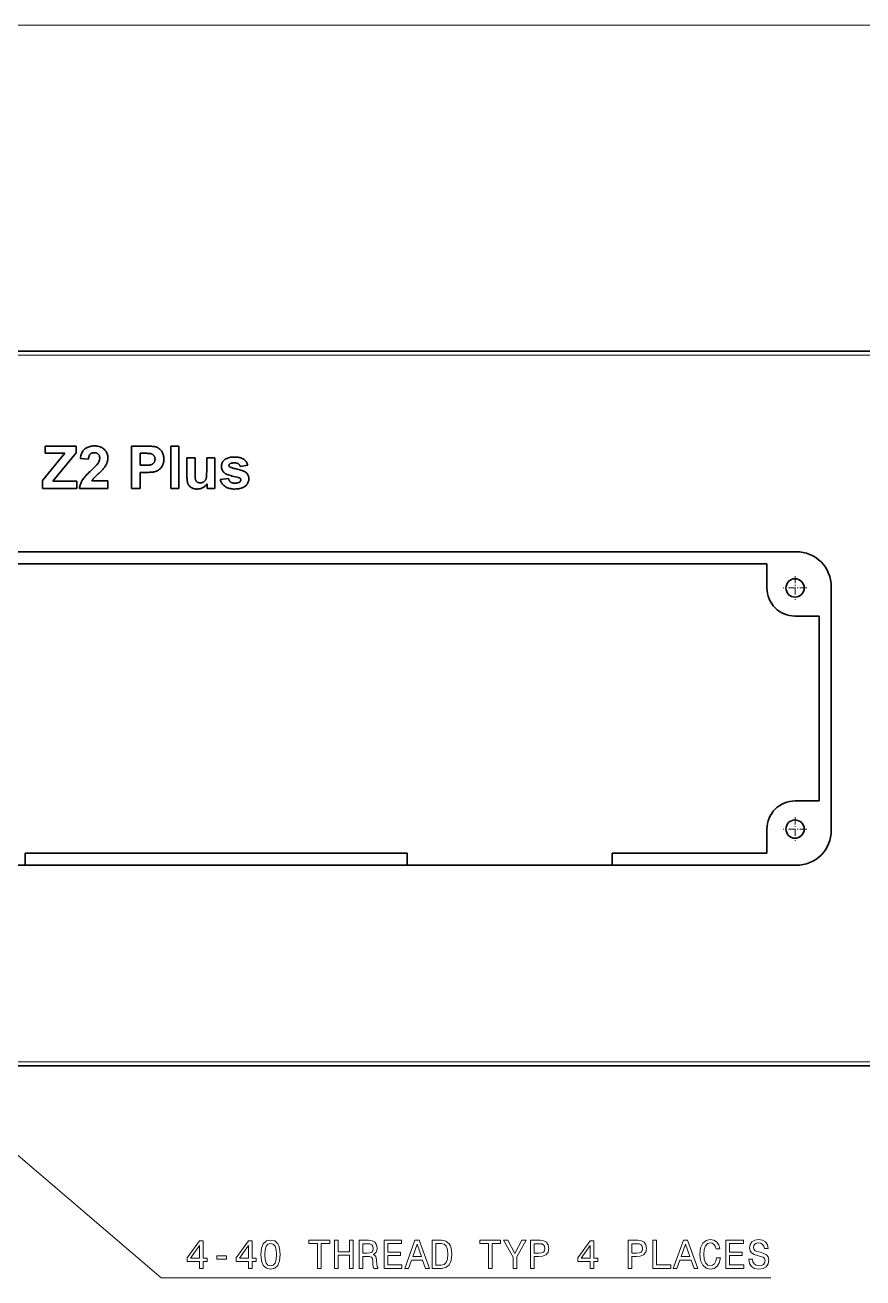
# Model space of a CAD drawing. Extents: x 0 to 1189, y 0 to 841.
# Drawn here: x 445.7 to 549.9, y 349.7 to 505.5 of the extents above; entities that cross this region are included whole.
import ezdxf

# ---------------------------------------------------------------- set-up
doc = ezdxf.new("R2010")
doc.units = 0
doc.linetypes.add('DASHDOT', pattern=[18.5, 12, -3, 0.5, -3])

msp = doc.modelspace()

# ---------------------------------------------------------------- linework, layer by layer
at = {"color": 7, "lineweight": 13}
for p, q in [((375, 505.521271), (814, 505.521271)), ((378, 464.450012), (811, 464.450012)), ((811, 376.549988), (378, 376.549988))]:
    msp.add_line(p, q, dxfattribs=at)
at = {"color": 7, "lineweight": 35}
for p, q in [((378, 464.950012), (811, 464.950012)), ((447.911804, 448.845184), (450.669312, 452.250885)), ((448.223389, 452.250885), (448.223389, 453.139038)), ((448.223389, 453.139038), (452.065979, 453.139038)), ((450.669312, 452.250885), (448.223389, 452.250885)), ((452.065979, 452.315369), (449.190308, 448.77356)), ((452.065979, 453.139038), (452.065979, 452.315369)), ((452.665039, 451.919861), (452.702087, 452.062561)), ((452.702087, 452.062561), (452.746826, 452.195892)), ((452.746826, 452.195892), (452.799225, 452.319824)), ((452.799225, 452.319824), (452.859283, 452.434387)), ((452.859283, 452.434387), (452.927002, 452.539581)), ((452.927002, 452.539581), (453.00238, 452.635376)), ((453.00238, 452.635376), (453.085449, 452.721771)), ((453.085449, 452.721771), (453.176147, 452.798828)), ((453.176147, 452.798828), (453.273041, 452.867523)), ((453.273041, 452.867523), (453.374695, 452.929016)), ((453.374695, 452.929016), (453.481049, 452.983276)), ((453.481049, 452.983276), (453.592133, 453.030304)), ((453.592133, 453.030304), (453.707947, 453.070099)), ((453.733948, 451.999847), (453.707733, 451.944336)), ((453.707947, 453.070099), (453.828491, 453.102631)), ((453.763306, 452.050354), (453.733948, 451.999847)), ((453.795837, 452.095825), (453.763306, 452.050354)), ((453.831482, 452.136292), (453.795837, 452.095825)), ((453.828491, 453.102631), (453.953735, 453.12796)), ((453.870026, 452.172363), (453.831482, 452.136292)), ((453.911133, 452.20462), (453.870026, 452.172363)), ((453.954834, 452.233093), (453.911133, 452.20462)), ((453.953735, 453.12796), (454.08374, 453.146057)), ((454.001099, 452.257751), (453.954834, 452.233093)), ((454.049927, 452.278656), (454.001099, 452.257751)), ((454.101379, 452.295715), (454.049927, 452.278656)), ((454.08374, 453.146057), (454.218475, 453.156891)), ((454.155396, 452.309021), (454.101379, 452.295715)), ((454.211975, 452.318512), (454.155396, 452.309021)), ((454.271118, 452.324188), (454.211975, 452.318512)), ((454.218475, 453.156891), (454.357941, 453.160522)), ((454.332855, 452.326111), (454.271118, 452.324188)), ((454.395233, 452.32428), (454.332855, 452.326111)), ((454.357941, 453.160522), (454.51001, 453.156311)), ((454.454834, 452.318848), (454.395233, 452.32428)), ((454.511688, 452.309814), (454.454834, 452.318848)), ((454.51001, 453.156311), (454.655457, 453.143738)), ((454.565796, 452.29715), (454.511688, 452.309814)), ((454.617126, 452.280884), (454.565796, 452.29715)), ((454.66571, 452.260986), (454.617126, 452.280884)), ((454.655457, 453.143738), (454.79425, 453.122803)), ((454.711517, 452.237488), (454.66571, 452.260986)), ((454.754578, 452.210358), (454.711517, 452.237488)), ((454.794891, 452.179596), (454.754578, 452.210358)), ((454.79425, 453.122803), (454.926331, 453.093475)), ((454.832458, 452.145233), (454.794891, 452.179596)), ((454.866791, 452.107513), (454.832458, 452.145233)), ((454.897522, 452.066681), (454.866791, 452.107513)), ((454.924683, 452.022705), (454.897522, 452.066681)), ((454.948181, 451.975647), (454.924683, 452.022705)), ((454.926331, 453.093475), (455.051788, 453.055756)), ((455.051788, 453.055756), (455.170563, 453.009674)), ((455.170563, 453.009674), (455.282715, 452.9552)), ((455.282715, 452.9552), (455.388184, 452.892365)), ((455.388184, 452.892365), (455.486938, 452.821106)), ((455.486938, 452.821106), (455.579102, 452.741516)), ((455.579102, 452.741516), (455.663483, 452.65567)), ((455.663483, 452.65567), (455.738953, 452.565735)), ((455.738953, 452.565735), (455.805603, 452.471741)), ((455.805603, 452.471741), (455.863312, 452.373657)), ((455.863312, 452.373657), (455.91217, 452.271484)), ((455.91217, 452.271484), (455.952148, 452.165222)), ((455.952148, 452.165222), (455.983215, 452.054901)), ((455.983215, 452.054901), (456.005432, 451.94046)), ((458.963318, 453.139038), (460.664368, 453.139038)), ((458.963318, 447.889008), (458.963318, 453.139038)), ((460.535461, 452.250885), (460.023346, 452.250885)), ((460.023346, 452.250885), (460.023346, 450.761108)), ((460.64624, 452.250549), (460.535461, 452.250885)), ((460.749329, 452.249451), (460.64624, 452.250549)), ((460.664368, 453.139038), (460.851013, 453.138245)), ((460.844757, 452.247681), (460.749329, 452.249451)), ((460.932556, 452.245148), (460.844757, 452.247681)), ((460.851013, 453.138245), (461.024231, 453.135864)), ((461.012634, 452.241943), (460.932556, 452.245148)), ((461.085083, 452.238007), (461.012634, 452.241943)), ((461.024231, 453.135864), (461.183929, 453.131927)), ((461.149872, 452.233337), (461.085083, 452.238007)), ((461.207001, 452.227966), (461.149872, 452.233337)), ((461.183929, 453.131927), (461.3302, 453.126404)), ((461.25647, 452.221893), (461.207001, 452.227966)), ((461.298248, 452.215088), (461.25647, 452.221893)), ((461.348938, 452.204376), (461.298248, 452.215088)), ((461.3302, 453.126404), (461.462982, 453.119324)), ((461.397797, 452.190857), (461.348938, 452.204376)), ((461.444885, 452.174591), (461.397797, 452.190857)), ((461.490173, 452.155487), (461.444885, 452.174591)), ((461.462982, 453.119324), (461.582306, 453.110657)), ((461.533691, 452.133606), (461.490173, 452.155487)), ((461.575439, 452.108948), (461.533691, 452.133606)), ((461.615356, 452.081451), (461.575439, 452.108948)), ((461.582306, 453.110657), (461.688171, 453.100403)), ((461.653503, 452.051208), (461.615356, 452.081451)), ((461.68985, 452.018158), (461.653503, 452.051208)), ((461.688171, 453.100403), (461.780548, 453.088593)), ((461.724426, 451.9823), (461.68985, 452.018158)), ((461.780548, 453.088593), (461.859497, 453.075195)), ((461.859497, 453.075195), (461.924927, 453.060242)), ((461.924927, 453.060242), (462.013733, 453.033813)), ((462.013733, 453.033813), (462.099548, 453.001862)), ((462.099548, 453.001862), (462.182465, 452.964355)), ((462.182465, 452.964355), (462.262451, 452.921295)), ((462.262451, 452.921295), (462.339478, 452.872681)), ((462.339478, 452.872681), (462.413574, 452.818512)), ((462.413574, 452.818512), (462.484741, 452.758789)), ((462.484741, 452.758789), (462.552948, 452.693512)), ((462.552948, 452.693512), (462.618225, 452.622711)), ((462.618225, 452.622711), (462.680573, 452.546326)), ((462.680573, 452.546326), (462.738403, 452.464874)), ((462.738403, 452.464874), (462.790161, 452.378815)), ((462.790161, 452.378815), (462.835815, 452.288116)), ((462.835815, 452.288116), (462.875397, 452.19281)), ((462.875397, 452.19281), (462.908875, 452.092865)), ((462.908875, 452.092865), (462.936279, 451.988312)), ((463.848022, 453.139038), (464.85437, 453.139038)), ((463.848022, 447.889008), (463.848022, 453.139038)), ((464.85437, 453.139038), (464.85437, 447.889008)), ((452.613892, 451.606293), (452.63562, 451.767761)), ((453.616638, 451.506012), (452.613892, 451.606293)), ((452.63562, 451.767761), (452.665039, 451.919861)), ((453.623932, 451.591614), (453.616638, 451.506012)), ((453.634399, 451.67218), (453.623932, 451.591614)), ((453.64801, 451.747742), (453.634399, 451.67218)), ((453.664764, 451.818298), (453.64801, 451.747742)), ((453.684662, 451.88382), (453.664764, 451.818298)), ((453.707733, 451.944336), (453.684662, 451.88382)), ((454.22229, 450.389557), (454.332031, 450.495911)), ((454.332031, 450.495911), (454.431274, 450.594086)), ((454.431274, 450.594086), (454.519989, 450.684143)), ((454.519989, 450.684143), (454.598145, 450.765991)), ((454.598145, 450.765991), (454.665802, 450.839691)), ((454.665802, 450.839691), (454.7229, 450.905243)), ((454.7229, 450.905243), (454.769531, 450.962585)), ((454.769531, 450.962585), (454.805603, 451.01181)), ((454.805603, 451.01181), (454.845032, 451.074036)), ((454.845032, 451.074036), (454.880371, 451.136139)), ((454.880371, 451.136139), (454.911499, 451.19809)), ((454.911499, 451.19809), (454.938538, 451.259918)), ((454.938538, 451.259918), (454.961365, 451.321594)), ((454.968079, 451.925446), (454.948181, 451.975647)), ((454.961365, 451.321594), (454.980042, 451.383087)), ((454.984344, 451.872131), (454.968079, 451.925446)), ((454.980042, 451.383087), (454.994568, 451.444489)), ((454.997009, 451.815735), (454.984344, 451.872131)), ((454.994568, 451.444489), (455.004974, 451.505737)), ((455.006042, 451.756195), (454.997009, 451.815735)), ((455.004974, 451.505737), (455.01123, 451.566803)), ((455.011475, 451.693542), (455.006042, 451.756195)), ((455.01123, 451.566803), (455.013306, 451.627777)), ((455.013306, 451.627777), (455.011475, 451.693542)), ((455.597534, 450.492035), (455.546814, 450.42276)), ((455.645233, 450.560699), (455.597534, 450.492035)), ((455.690002, 450.628754), (455.645233, 450.560699)), ((455.73175, 450.696228), (455.690002, 450.628754)), ((455.770569, 450.763062), (455.73175, 450.696228)), ((455.806396, 450.829285), (455.770569, 450.763062)), ((455.839233, 450.894928), (455.806396, 450.829285)), ((455.869141, 450.95993), (455.839233, 450.894928)), ((455.896057, 451.024353), (455.869141, 450.95993)), ((455.920197, 451.088776), (455.896057, 451.024353)), ((455.941833, 451.1539), (455.920197, 451.088776)), ((455.960876, 451.219696), (455.941833, 451.1539)), ((455.977417, 451.286194), (455.960876, 451.219696)), ((455.991394, 451.353363), (455.977417, 451.286194)), ((456.002838, 451.421204), (455.991394, 451.353363)), ((456.011719, 451.489746), (456.002838, 451.421204)), ((456.005432, 451.94046), (456.018738, 451.82196)), ((456.018097, 451.558929), (456.011719, 451.489746)), ((456.021912, 451.628815), (456.018097, 451.558929)), ((456.018738, 451.82196), (456.023193, 451.699402)), ((456.023193, 451.699402), (456.021912, 451.628815)), ((460.023346, 450.761108), (460.603516, 450.761108)), ((460.603516, 450.761108), (460.72467, 450.761963)), ((460.72467, 450.761963), (460.837555, 450.764404)), ((460.837555, 450.764404), (460.942139, 450.768524)), ((460.942139, 450.768524), (461.038391, 450.774292)), ((461.038391, 450.774292), (461.126343, 450.781708)), ((461.126343, 450.781708), (461.205994, 450.790771)), ((461.205994, 450.790771), (461.277344, 450.801483)), ((461.277344, 450.801483), (461.340363, 450.813843)), ((461.340363, 450.813843), (461.395081, 450.82785)), ((461.395081, 450.82785), (461.441498, 450.843475)), ((461.441498, 450.843475), (461.482849, 450.860901)), ((461.482849, 450.860901), (461.522339, 450.880157)), ((461.522339, 450.880157), (461.560059, 450.901306)), ((461.560059, 450.901306), (461.595917, 450.924286)), ((461.595917, 450.924286), (461.629944, 450.949127)), ((461.629944, 450.949127), (461.66217, 450.975861)), ((461.66217, 450.975861), (461.692566, 451.004425)), ((461.692566, 451.004425), (461.7211, 451.034882)), ((461.7211, 451.034882), (461.747864, 451.067169)), ((461.756378, 451.944061), (461.724426, 451.9823)), ((461.747864, 451.067169), (461.772766, 451.101349)), ((461.785004, 451.903809), (461.756378, 451.944061)), ((461.772766, 451.101349), (461.795532, 451.136993)), ((461.810242, 451.861542), (461.785004, 451.903809)), ((461.795532, 451.136993), (461.815918, 451.173828)), ((461.832123, 451.817291), (461.810242, 451.861542)), ((461.815918, 451.173828), (461.833923, 451.211792)), ((461.850647, 451.771027), (461.832123, 451.817291)), ((461.833923, 451.211792), (461.849548, 451.250885)), ((461.849548, 451.250885), (461.862732, 451.291138)), ((461.865784, 451.722748), (461.850647, 451.771027)), ((461.862732, 451.291138), (461.873535, 451.33255)), ((461.877563, 451.672455), (461.865784, 451.722748)), ((461.873535, 451.33255), (461.881927, 451.375092)), ((461.885986, 451.620178), (461.877563, 451.672455)), ((461.881927, 451.375092), (461.887939, 451.418762)), ((461.891052, 451.565887), (461.885986, 451.620178)), ((461.887939, 451.418762), (461.891541, 451.463623)), ((461.8927, 451.509583), (461.891052, 451.565887)), ((461.891541, 451.463623), (461.8927, 451.509583)), ((462.653931, 450.470032), (462.610291, 450.41687)), ((462.695679, 450.526031), (462.653931, 450.470032)), ((462.735504, 450.584869), (462.695679, 450.526031)), ((462.773438, 450.646515), (462.735504, 450.584869)), ((462.809509, 450.710999), (462.773438, 450.646515)), ((462.842834, 450.778412), (462.809509, 450.710999)), ((462.872681, 450.848938), (462.842834, 450.778412)), ((462.898987, 450.922516), (462.872681, 450.848938)), ((462.921814, 450.999207), (462.898987, 450.922516)), ((462.941101, 451.078949), (462.921814, 450.999207)), ((462.936279, 451.988312), (462.957581, 451.87915)), ((462.956909, 451.161774), (462.941101, 451.078949)), ((462.969177, 451.247711), (462.956909, 451.161774)), ((462.957581, 451.87915), (462.972778, 451.76535)), ((462.977966, 451.3367), (462.969177, 451.247711)), ((462.972778, 451.76535), (462.981934, 451.646942)), ((462.983215, 451.428772), (462.977966, 451.3367)), ((462.981934, 451.646942), (462.984985, 451.523926)), ((462.984985, 451.523926), (462.983215, 451.428772)), ((465.864258, 449.285675), (465.864258, 451.69223)), ((465.864258, 451.69223), (466.870544, 451.69223)), ((466.870544, 451.69223), (466.870544, 449.944611)), ((468.317352, 450.08786), (468.317352, 451.69223)), ((468.317352, 451.69223), (469.323669, 451.69223)), ((469.323669, 451.69223), (469.323669, 447.889008)), ((470.150909, 450.610718), (470.154816, 450.707977)), ((470.155426, 450.50354), (470.150909, 450.610718)), ((470.154816, 450.707977), (470.166504, 450.802094)), ((470.168945, 450.401154), (470.155426, 450.50354)), ((470.166504, 450.802094), (470.186035, 450.893066)), ((470.186035, 450.893066), (470.213348, 450.980865)), ((470.213348, 450.980865), (470.248474, 451.065521)), ((470.248474, 451.065521), (470.291443, 451.147034)), ((470.291443, 451.147034), (470.342163, 451.225403)), ((470.342163, 451.225403), (470.400726, 451.300598)), ((470.400726, 451.300598), (470.467102, 451.37265)), ((470.467102, 451.37265), (470.54126, 451.441559)), ((470.54126, 451.441559), (470.623627, 451.505493)), ((470.623627, 451.505493), (470.7146, 451.562744)), ((470.7146, 451.562744), (470.814148, 451.61322)), ((470.814148, 451.61322), (470.922302, 451.656982)), ((470.922302, 451.656982), (471.039032, 451.694031)), ((471.039032, 451.694031), (471.164368, 451.724304)), ((471.086731, 450.764252), (471.085571, 450.739624)), ((471.085571, 450.739624), (471.086609, 450.718475)), ((471.086609, 450.718475), (471.0896, 450.697937)), ((471.090179, 450.787903), (471.086731, 450.764252)), ((471.0896, 450.697937), (471.094604, 450.67807)), ((471.095917, 450.810638), (471.090179, 450.787903)), ((471.094604, 450.67807), (471.101624, 450.658844)), ((471.103912, 450.832458), (471.095917, 450.810638)), ((471.101624, 450.658844), (471.110657, 450.640259)), ((471.114258, 450.853333), (471.103912, 450.832458)), ((471.110657, 450.640259), (471.121704, 450.622314)), ((471.126831, 450.873291), (471.114258, 450.853333)), ((471.121704, 450.622314), (471.134735, 450.605011)), ((471.141724, 450.892303), (471.126831, 450.873291)), ((471.134735, 450.605011), (471.14978, 450.588379)), ((471.158936, 450.9104), (471.141724, 450.892303)), ((471.14978, 450.588379), (471.166809, 450.572357)), ((471.178406, 450.927551), (471.158936, 450.9104)), ((471.164368, 451.724304), (471.298309, 451.747864)), ((471.166809, 450.572357), (471.185852, 450.557007)), ((471.200195, 450.943756), (471.178406, 450.927551)), ((471.185852, 450.557007), (471.219757, 450.536133)), ((471.236816, 450.964844), (471.200195, 450.943756)), ((471.219757, 450.536133), (471.267029, 450.51358)), ((471.277985, 450.983734), (471.236816, 450.964844)), ((471.267029, 450.51358), (471.327637, 450.48941)), ((471.323639, 451.000366), (471.277985, 450.983734)), ((471.298309, 451.747864), (471.440857, 451.764709)), ((471.37381, 451.014801), (471.323639, 451.000366)), ((471.327637, 450.48941), (471.401611, 450.463593)), ((471.428497, 451.027039), (471.37381, 451.014801)), ((471.401611, 450.463593), (471.488922, 450.436127)), ((471.487671, 451.037018), (471.428497, 451.027039)), ((471.440857, 451.764709), (471.59198, 451.774811)), ((471.551392, 451.0448), (471.487671, 451.037018)), ((471.488922, 450.436127), (471.5896, 450.407013)), ((471.619629, 451.050354), (471.551392, 451.0448)), ((471.59198, 451.774811), (471.751678, 451.778168)), ((471.692352, 451.05368), (471.619629, 451.050354)), ((471.769592, 451.054779), (471.692352, 451.05368)), ((471.751678, 451.778168), (471.903809, 451.775635)), ((471.831177, 451.053589), (471.769592, 451.054779)), ((471.889862, 451.050049), (471.831177, 451.053589)), ((471.945618, 451.044128), (471.889862, 451.050049)), ((471.903809, 451.775635), (472.047913, 451.768005)), ((471.998505, 451.035858), (471.945618, 451.044128)), ((472.048462, 451.025238), (471.998505, 451.035858)), ((472.047913, 451.768005), (472.184021, 451.75531)), ((472.095551, 451.012238), (472.048462, 451.025238)), ((472.13974, 450.996887), (472.095551, 451.012238)), ((472.181, 450.979156), (472.13974, 450.996887)), ((472.21936, 450.959045), (472.181, 450.979156)), ((472.184021, 451.75531), (472.312073, 451.737488)), ((472.254852, 450.936615), (472.21936, 450.959045)), ((472.287781, 450.911926), (472.254852, 450.936615)), ((472.318512, 450.885162), (472.287781, 450.911926)), ((472.312073, 451.737488), (472.432129, 451.7146)), ((472.347076, 450.856354), (472.318512, 450.885162)), ((472.373444, 450.825439), (472.347076, 450.856354)), ((472.397644, 450.79245), (472.373444, 450.825439)), ((472.419647, 450.757385), (472.397644, 450.79245)), ((472.439484, 450.720276), (472.419647, 450.757385)), ((472.432129, 451.7146), (472.544128, 451.686646)), ((472.457123, 450.681061), (472.439484, 450.720276)), ((472.472565, 450.639771), (472.457123, 450.681061)), ((472.48584, 450.596375), (472.472565, 450.639771)), ((473.434845, 450.771851), (472.48584, 450.596375)), ((472.544128, 451.686646), (472.648132, 451.653595)), ((472.648132, 451.653595), (472.74411, 451.615448)), ((472.74411, 451.615448), (472.832062, 451.572235)), ((472.832062, 451.572235), (472.911987, 451.523926)), ((472.911987, 451.523926), (472.985535, 451.470612)), ((472.985535, 451.470612), (473.054382, 451.412476)), ((473.054382, 451.412476), (473.118469, 451.349426)), ((473.118469, 451.349426), (473.177856, 451.281555)), ((473.177856, 451.281555), (473.232483, 451.208771)), ((473.232483, 451.208771), (473.28241, 451.131134)), ((473.28241, 451.131134), (473.327637, 451.048615)), ((473.327637, 451.048615), (473.368103, 450.961243)), ((473.368103, 450.961243), (473.403809, 450.868988)), ((473.403809, 450.868988), (473.434845, 450.771851)), ((452.784485, 448.798096), (452.839508, 448.893555)), ((452.839508, 448.893555), (452.902405, 448.991547)), ((452.902405, 448.991547), (452.97644, 449.095734)), ((452.97644, 449.095734), (453.061707, 449.206116)), ((453.061707, 449.206116), (453.158081, 449.322723)), ((453.158081, 449.322723), (453.265686, 449.445496)), ((453.265686, 449.445496), (453.38443, 449.574463)), ((453.38443, 449.574463), (453.514343, 449.709625)), ((453.514343, 449.709625), (453.655457, 449.851013)), ((453.655457, 449.851013), (453.807739, 449.998566)), ((453.807739, 449.998566), (453.971161, 450.152313)), ((453.971161, 450.152313), (454.10199, 450.275024)), ((454.05835, 448.878418), (454.041138, 448.851013)), ((454.076477, 448.906006), (454.05835, 448.878418)), ((454.095642, 448.933716), (454.076477, 448.906006)), ((454.115753, 448.961578), (454.095642, 448.933716)), ((454.10199, 450.275024), (454.22229, 450.389557)), ((454.136841, 448.989594), (454.115753, 448.961578)), ((454.158875, 449.017731), (454.136841, 448.989594)), ((454.181885, 449.046021), (454.158875, 449.017731)), ((454.205872, 449.074463), (454.181885, 449.046021)), ((454.230804, 449.103027), (454.205872, 449.074463)), ((454.259705, 449.134613), (454.230804, 449.103027)), ((454.295624, 449.172089), (454.259705, 449.134613)), ((454.338501, 449.215424), (454.295624, 449.172089)), ((454.388367, 449.264618), (454.338501, 449.215424)), ((454.445221, 449.319702), (454.388367, 449.264618)), ((454.509033, 449.380646), (454.445221, 449.319702)), ((454.579865, 449.447479), (454.509033, 449.380646)), ((454.657684, 449.520172), (454.579865, 449.447479)), ((454.742432, 449.598755), (454.657684, 449.520172)), ((454.834229, 449.683197), (454.742432, 449.598755)), ((454.926544, 449.768524), (454.834229, 449.683197)), ((455.013, 449.849792), (454.926544, 449.768524)), ((455.093567, 449.926971), (455.013, 449.849792)), ((455.168274, 450.000061), (455.093567, 449.926971)), ((455.237122, 450.069061), (455.168274, 450.000061)), ((455.300049, 450.134003), (455.237122, 450.069061)), ((455.357147, 450.194824), (455.300049, 450.134003)), ((455.408356, 450.251587), (455.357147, 450.194824)), ((455.453705, 450.30426), (455.408356, 450.251587)), ((455.493164, 450.352875), (455.453705, 450.30426)), ((455.546814, 450.42276), (455.493164, 450.352875)), ((460.714508, 449.869415), (460.023346, 449.869415)), ((460.023346, 449.869415), (460.023346, 447.889008)), ((460.855072, 449.870178), (460.714508, 449.869415)), ((460.988831, 449.872437), (460.855072, 449.870178)), ((461.115784, 449.87619), (460.988831, 449.872437)), ((461.235931, 449.881439), (461.115784, 449.87619)), ((461.349274, 449.888214), (461.235931, 449.881439)), ((461.455811, 449.896484), (461.349274, 449.888214)), ((461.555542, 449.90625), (461.455811, 449.896484)), ((461.648499, 449.917542), (461.555542, 449.90625)), ((461.734619, 449.930328), (461.648499, 449.917542)), ((461.813934, 449.944611), (461.734619, 449.930328)), ((461.86969, 449.958069), (461.813934, 449.944611)), ((461.925293, 449.97406), (461.86969, 449.958069)), ((461.980713, 449.992584), (461.925293, 449.97406)), ((462.03595, 450.013672), (461.980713, 449.992584)), ((462.091003, 450.037292), (462.03595, 450.013672)), ((462.145905, 450.063446), (462.091003, 450.037292)), ((462.200623, 450.092133), (462.145905, 450.063446)), ((462.255127, 450.123383), (462.200623, 450.092133)), ((462.309479, 450.157166), (462.255127, 450.123383)), ((462.363647, 450.193512), (462.309479, 450.157166)), ((462.416748, 450.232513), (462.363647, 450.193512)), ((462.467987, 450.274384), (462.416748, 450.232513)), ((462.517334, 450.319061), (462.467987, 450.274384)), ((462.564758, 450.366547), (462.517334, 450.319061)), ((462.610291, 450.41687), (462.564758, 450.366547)), ((465.865601, 449.180573), (465.864258, 449.285675)), ((465.86969, 449.080109), (465.865601, 449.180573)), ((465.876465, 448.984314), (465.86969, 449.080109)), ((465.886017, 448.893188), (465.876465, 448.984314)), ((465.898254, 448.806702), (465.886017, 448.893188)), ((466.870544, 449.944611), (466.871094, 449.790405)), ((466.871094, 449.790405), (466.872772, 449.64859)), ((466.872772, 449.64859), (466.875549, 449.519226)), ((466.875549, 449.519226), (466.879425, 449.402283)), ((466.879425, 449.402283), (466.88443, 449.29776)), ((466.88443, 449.29776), (466.890533, 449.205688)), ((466.890533, 449.205688), (466.897766, 449.126007)), ((466.897766, 449.126007), (466.906067, 449.058777)), ((466.906067, 449.058777), (466.915527, 449.003967)), ((466.915527, 449.003967), (466.926056, 448.961578)), ((466.926056, 448.961578), (466.93808, 448.926178)), ((466.93808, 448.926178), (466.951904, 448.892242)), ((466.951904, 448.892242), (466.96759, 448.859833)), ((468.134705, 448.869385), (468.161346, 448.905151)), ((468.161346, 448.905151), (468.185425, 448.942291)), ((468.185425, 448.942291), (468.206909, 448.980774)), ((468.206909, 448.980774), (468.2258, 449.02063)), ((468.2258, 449.02063), (468.242126, 449.061859)), ((468.242126, 449.061859), (468.256439, 449.109833)), ((468.256439, 449.109833), (468.269226, 449.169922)), ((468.269226, 449.169922), (468.280487, 449.242188)), ((468.280487, 449.242188), (468.290283, 449.326569)), ((468.290283, 449.326569), (468.298553, 449.423096)), ((468.298553, 449.423096), (468.305298, 449.531769)), ((468.305298, 449.531769), (468.310577, 449.652588)), ((468.310577, 449.652588), (468.314331, 449.785553)), ((468.314331, 449.785553), (468.316589, 449.930634)), ((468.316589, 449.930634), (468.317352, 450.08786)), ((470.01123, 448.974121), (471.021118, 449.128113)), ((470.042297, 448.868225), (470.01123, 448.974121)), ((470.191528, 450.303558), (470.168945, 450.401154)), ((470.223083, 450.210754), (470.191528, 450.303558)), ((470.263702, 450.122772), (470.223083, 450.210754)), ((470.313354, 450.039581), (470.263702, 450.122772)), ((470.372009, 449.961182), (470.313354, 450.039581)), ((470.439697, 449.887604), (470.372009, 449.961182)), ((470.516418, 449.818817), (470.439697, 449.887604)), ((470.602142, 449.754822), (470.516418, 449.818817)), ((470.676208, 449.70993), (470.602142, 449.754822)), ((470.768158, 449.664124), (470.676208, 449.70993)), ((470.87793, 449.617401), (470.768158, 449.664124)), ((471.005524, 449.569733), (470.87793, 449.617401)), ((471.15094, 449.521149), (471.005524, 449.569733)), ((471.021118, 449.128113), (471.035339, 449.070801)), ((471.035339, 449.070801), (471.052216, 449.016296)), ((471.052216, 449.016296), (471.071747, 448.964661)), ((471.071747, 448.964661), (471.093903, 448.915833)), ((471.093903, 448.915833), (471.118713, 448.869812)), ((471.314209, 449.471619), (471.15094, 449.521149)), ((471.4953, 449.421143), (471.314209, 449.471619)), ((471.694244, 449.369751), (471.4953, 449.421143)), ((471.5896, 450.407013), (471.703644, 450.376251)), ((471.911011, 449.317444), (471.694244, 449.369751)), ((471.703644, 450.376251), (471.831055, 450.343842)), ((471.831055, 450.343842), (471.971802, 450.309784)), ((472.14563, 449.264191), (471.911011, 449.317444)), ((471.971802, 450.309784), (472.125916, 450.274078)), ((472.125916, 450.274078), (472.28186, 450.236725)), ((472.196045, 449.251923), (472.14563, 449.264191)), ((472.242737, 449.23941), (472.196045, 449.251923)), ((472.285706, 449.226685), (472.242737, 449.23941)), ((472.28186, 450.236725), (472.428101, 450.197723)), ((472.324951, 449.213776), (472.285706, 449.226685)), ((472.360474, 449.200623), (472.324951, 449.213776)), ((472.392303, 449.187256), (472.360474, 449.200623)), ((472.420349, 449.173706), (472.392303, 449.187256)), ((472.444702, 449.159912), (472.420349, 449.173706)), ((472.428101, 450.197723), (472.564636, 450.157074)), ((472.465332, 449.145905), (472.444702, 449.159912)), ((472.482239, 449.131683), (472.465332, 449.145905)), ((472.49585, 449.116272), (472.482239, 449.131683)), ((472.508026, 449.100037), (472.49585, 449.116272)), ((472.518768, 449.083008), (472.508026, 449.100037)), ((472.528076, 449.065216), (472.518768, 449.083008)), ((472.53595, 449.046631), (472.528076, 449.065216)), ((472.542419, 449.027252), (472.53595, 449.046631)), ((472.541931, 448.847015), (472.548584, 448.877289)), ((472.547424, 449.007111), (472.542419, 449.027252)), ((472.550995, 448.986145), (472.547424, 449.007111)), ((472.548584, 448.877289), (472.552551, 448.908905)), ((472.553162, 448.964417), (472.550995, 448.986145)), ((472.552551, 448.908905), (472.553864, 448.941895)), ((472.553864, 448.941895), (472.553162, 448.964417)), ((472.564636, 450.157074), (472.691467, 450.114807)), ((472.691467, 450.114807), (472.808594, 450.070862)), ((472.808594, 450.070862), (472.916016, 450.025269)), ((472.916016, 450.025269), (473.013702, 449.978027)), ((473.013702, 449.978027), (473.101715, 449.929138)), ((473.101715, 449.929138), (473.180023, 449.878601)), ((473.180023, 449.878601), (473.248627, 449.826447)), ((473.248627, 449.826447), (473.308502, 449.770599)), ((473.308502, 449.770599), (473.362061, 449.710541)), ((473.362061, 449.710541), (473.409363, 449.646271)), ((473.409363, 449.646271), (473.450317, 449.577759)), ((473.450317, 449.577759), (473.484985, 449.505035)), ((473.484985, 449.505035), (473.513336, 449.42807)), ((473.513336, 449.42807), (473.5354, 449.346893)), ((473.5354, 449.346893), (473.551147, 449.261475)), ((473.559387, 448.974854), (473.546295, 448.874695)), ((473.551147, 449.261475), (473.560608, 449.171844)), ((473.563782, 449.077972), (473.559387, 448.974854)), ((473.560608, 449.171844), (473.563782, 449.077972)), ((447.911804, 447.889008), (447.911804, 448.845184)), ((452.177002, 447.889008), (447.911804, 447.889008)), ((449.190308, 448.77356), (452.177002, 448.77356)), ((452.177002, 448.77356), (452.177002, 447.889008)), ((452.495728, 447.889008), (452.50946, 447.994476)), ((456.023193, 447.889008), (452.495728, 447.889008)), ((452.50946, 447.994476), (452.527802, 448.098816)), ((452.527802, 448.098816), (452.55072, 448.202026)), ((452.55072, 448.202026), (452.578247, 448.304138)), ((452.578247, 448.304138), (452.610321, 448.405151)), ((452.610321, 448.405151), (452.646973, 448.505066)), ((452.646973, 448.505066), (452.688232, 448.603851)), ((452.688232, 448.603851), (452.73407, 448.701508)), ((452.73407, 448.701508), (452.784485, 448.798096)), ((454.041138, 448.851013), (454.024902, 448.8237)), ((454.024902, 448.8237), (456.023193, 448.8237)), ((456.023193, 448.8237), (456.023193, 447.889008)), ((460.023346, 447.889008), (458.963318, 447.889008)), ((464.85437, 447.889008), (463.848022, 447.889008)), ((465.913208, 448.724854), (465.898254, 448.806702)), ((465.930908, 448.647705), (465.913208, 448.724854)), ((465.951355, 448.575165), (465.930908, 448.647705)), ((465.974487, 448.507324), (465.951355, 448.575165)), ((466.000305, 448.444092), (465.974487, 448.507324)), ((466.029236, 448.384583), (466.000305, 448.444092)), ((466.061493, 448.327789), (466.029236, 448.384583)), ((466.097107, 448.273712), (466.061493, 448.327789)), ((466.136108, 448.222351), (466.097107, 448.273712)), ((466.178497, 448.173737), (466.136108, 448.222351)), ((466.224243, 448.127808), (466.178497, 448.173737)), ((466.273315, 448.084625), (466.224243, 448.127808)), ((466.325775, 448.044159), (466.273315, 448.084625)), ((466.381592, 448.006409), (466.325775, 448.044159)), ((466.440796, 447.971375), (466.381592, 448.006409)), ((466.502472, 447.939423), (466.440796, 447.971375)), ((466.565735, 447.910797), (466.502472, 447.939423)), ((466.630554, 447.885559), (466.565735, 447.910797)), ((466.69693, 447.863678), (466.630554, 447.885559)), ((466.764893, 447.845154), (466.69693, 447.863678)), ((466.834473, 447.830017), (466.764893, 447.845154)), ((466.905579, 447.818237), (466.834473, 447.830017)), ((466.978271, 447.809814), (466.905579, 447.818237)), ((466.96759, 448.859833), (466.985077, 448.828949)), ((467.052551, 447.804749), (466.978271, 447.809814)), ((466.985077, 448.828949), (467.004395, 448.79953)), ((467.004395, 448.79953), (467.025543, 448.771637)), ((467.025543, 448.771637), (467.048523, 448.745239)), ((467.048523, 448.745239), (467.073303, 448.720367)), ((467.128387, 447.80307), (467.052551, 447.804749)), ((467.073303, 448.720367), (467.099945, 448.69696)), ((467.099945, 448.69696), (467.128387, 448.675079)), ((467.128387, 448.675079), (467.158539, 448.655029)), ((467.203217, 447.80484), (467.128387, 447.80307)), ((467.158539, 448.655029), (467.190277, 448.637054)), ((467.190277, 448.637054), (467.223572, 448.621216)), ((467.277283, 447.810089), (467.203217, 447.80484)), ((467.223572, 448.621216), (467.258453, 448.607483)), ((467.258453, 448.607483), (467.294922, 448.595856)), ((467.350616, 447.818878), (467.277283, 447.810089)), ((467.294922, 448.595856), (467.332947, 448.586334)), ((467.332947, 448.586334), (467.372559, 448.578949)), ((467.423218, 447.831146), (467.350616, 447.818878)), ((467.372559, 448.578949), (467.413757, 448.573669)), ((467.413757, 448.573669), (467.456512, 448.570496)), ((467.495026, 447.846954), (467.423218, 447.831146)), ((467.456512, 448.570496), (467.500854, 448.569458)), ((467.566101, 447.866241), (467.495026, 447.846954)), ((467.500854, 448.569458), (467.55188, 448.570862)), ((467.55188, 448.570862), (467.601807, 448.575104)), ((467.636414, 447.889069), (467.566101, 447.866241)), ((467.601807, 448.575104), (467.650696, 448.582184)), ((467.705963, 447.915375), (467.636414, 447.889069)), ((467.650696, 448.582184), (467.698517, 448.592072)), ((467.698517, 448.592072), (467.745239, 448.604797)), ((467.77478, 447.945221), (467.705963, 447.915375)), ((467.745239, 448.604797), (467.790894, 448.620361)), ((467.842834, 447.978546), (467.77478, 447.945221)), ((467.790894, 448.620361), (467.83551, 448.638763)), ((467.83551, 448.638763), (467.878998, 448.659973)), ((467.90921, 448.014923), (467.842834, 447.978546)), ((467.878998, 448.659973), (467.921448, 448.684021)), ((467.972992, 448.053894), (467.90921, 448.014923)), ((467.921448, 448.684021), (467.962799, 448.710907)), ((467.962799, 448.710907), (468.00235, 448.739868)), ((468.034119, 448.095428), (467.972992, 448.053894)), ((468.00235, 448.739868), (468.039307, 448.770203)), ((468.092651, 448.139557), (468.034119, 448.095428)), ((468.039307, 448.770203), (468.073669, 448.80191)), ((468.073669, 448.80191), (468.105469, 448.834961)), ((468.14856, 448.186249), (468.092651, 448.139557)), ((468.105469, 448.834961), (468.134705, 448.869385)), ((468.201904, 448.235535), (468.14856, 448.186249)), ((468.252563, 448.287384), (468.201904, 448.235535)), ((468.300659, 448.341827), (468.252563, 448.287384)), ((468.34613, 448.398834), (468.300659, 448.341827)), ((468.388977, 448.458435), (468.34613, 448.398834)), ((468.388977, 447.889008), (468.388977, 448.458435)), ((469.323669, 447.889008), (468.388977, 447.889008)), ((470.079651, 448.766846), (470.042297, 448.868225)), ((470.12323, 448.669983), (470.079651, 448.766846)), ((470.173096, 448.577606), (470.12323, 448.669983)), ((470.229248, 448.489777), (470.173096, 448.577606)), ((470.291626, 448.406433), (470.229248, 448.489777)), ((470.360321, 448.327606), (470.291626, 448.406433)), ((470.435242, 448.253296), (470.360321, 448.327606)), ((470.516449, 448.183502), (470.435242, 448.253296)), ((470.603943, 448.118225), (470.516449, 448.183502)), ((470.697754, 448.05835), (470.603943, 448.118225)), ((470.798096, 448.004761), (470.697754, 448.05835)), ((470.904907, 447.957489), (470.798096, 448.004761)), ((471.018188, 447.916534), (470.904907, 447.957489)), ((471.13797, 447.881866), (471.018188, 447.916534)), ((471.118713, 448.869812), (471.146179, 448.82666)), ((471.264221, 447.853485), (471.13797, 447.881866)), ((471.146179, 448.82666), (471.1763, 448.786316)), ((471.1763, 448.786316), (471.209076, 448.748779)), ((471.209076, 448.748779), (471.244476, 448.714111)), ((471.244476, 448.714111), (471.282562, 448.682251)), ((471.396973, 447.831421), (471.264221, 447.853485)), ((471.282562, 448.682251), (471.323517, 448.65332)), ((471.323517, 448.65332), (471.367645, 448.627472)), ((471.367645, 448.627472), (471.414917, 448.604614)), ((471.536163, 447.815674), (471.396973, 447.831421)), ((471.414917, 448.604614), (471.465332, 448.584839)), ((471.465332, 448.584839), (471.518921, 448.568115)), ((471.518921, 448.568115), (471.575623, 448.554413)), ((471.681885, 447.806213), (471.536163, 447.815674)), ((471.575623, 448.554413), (471.635529, 448.543762)), ((471.635529, 448.543762), (471.698547, 448.536133)), ((471.834045, 447.80307), (471.681885, 447.806213)), ((471.698547, 448.536133), (471.76474, 448.531586)), ((471.76474, 448.531586), (471.834045, 448.53006)), ((471.834045, 448.53006), (471.910187, 448.531494)), ((472.001038, 447.806824), (471.834045, 447.80307)), ((471.910187, 448.531494), (471.982452, 448.535797)), ((471.982452, 448.535797), (472.050842, 448.542938)), ((472.159668, 447.818115), (472.001038, 447.806824)), ((472.050842, 448.542938), (472.115387, 448.552979)), ((472.115387, 448.552979), (472.176056, 448.565857)), ((472.309875, 447.836914), (472.159668, 447.818115)), ((472.176056, 448.565857), (472.232849, 448.581635)), ((472.232849, 448.581635), (472.285797, 448.60025)), ((472.285797, 448.60025), (472.334839, 448.621735)), ((472.451752, 447.863251), (472.309875, 447.836914)), ((472.334839, 448.621735), (472.380035, 448.646088)), ((472.380035, 448.646088), (472.421356, 448.673309)), ((472.421356, 448.673309), (472.446533, 448.694031)), ((472.446533, 448.694031), (472.469055, 448.716125)), ((472.585205, 447.897095), (472.451752, 447.863251)), ((472.469055, 448.716125), (472.488953, 448.739594)), ((472.488953, 448.739594), (472.506165, 448.764404)), ((472.506165, 448.764404), (472.520752, 448.790588)), ((472.520752, 448.790588), (472.532684, 448.818115)), ((472.532684, 448.818115), (472.541931, 448.847015)), ((472.710297, 447.938446), (472.585205, 447.897095)), ((472.827026, 447.987335), (472.710297, 447.938446)), ((472.935333, 448.043732), (472.827026, 447.987335)), ((473.035278, 448.107666), (472.935333, 448.043732)), ((473.126862, 448.179108), (473.035278, 448.107666)), ((473.209869, 448.255768), (473.126862, 448.179108)), ((473.284149, 448.335388), (473.209869, 448.255768)), ((473.34967, 448.417938), (473.284149, 448.335388)), ((473.406494, 448.503418), (473.34967, 448.417938)), ((473.454529, 448.591827), (473.406494, 448.503418)), ((473.493866, 448.683167), (473.454529, 448.591827)), ((473.524445, 448.777466), (473.493866, 448.683167)), ((473.546295, 448.874695), (473.524445, 448.777466)), ((397.350006, 440), (541.650024, 440)), ((401, 438.5), (538, 438.5)), ((538, 438.5), (538, 435.5)), ((546, 435.649994), (546, 405.350006)), ((544.5, 432), (541.5, 432)), ((544.5, 432), (544.5, 409)), ((541.5, 409), (544.5, 409)), ((538, 405.5), (538, 402.5)), ((493.25, 402.5), (445.75, 402.5)), ((445.75, 401), (445.75, 402.5)), ((493.25, 401), (493.25, 402.5)), ((518.75, 401), (518.75, 402.5)), ((538, 402.5), (518.75, 402.5)), ((541.650024, 401), (397.350006, 401)), ((811, 376.049988), (378, 376.049988))]:
    msp.add_line(p, q, dxfattribs=at)
at = {"color": 7, "linetype": 'DASHDOT', "lineweight": 13, "ltscale": 0.073775}
for p, q in [((541.5, 436.975494), (541.5, 434.024506)), ((541.5, 406.975494), (541.5, 404.024506))]:
    msp.add_line(p, q, dxfattribs=at)
at = {"color": 7, "linetype": 'DASHDOT', "lineweight": 13, "ltscale": 0.073776}
for p, q in [((542.975525, 435.5), (540.024475, 435.5)), ((542.975525, 405.5), (540.024475, 405.5))]:
    msp.add_line(p, q, dxfattribs=at)
at = {"color": 7, "lineweight": 13}
msp.add_lwpolyline([(398.313568, 404.708588), (462.635223, 349.661591), (538.499756, 349.661591)], dxfattribs=at)
for points in [[(467.430603, 350.851807), (467.884491, 350.851807), (467.884491, 351.719238), (468.383789, 351.719238), (468.383789, 352.122711), (467.884491, 352.122711), (467.884491, 354.276154), (467.425568, 354.276154), (465.892426, 352.163055), (465.892426, 351.719238), (467.430603, 351.719238)], [(473.502655, 350.851807), (473.956543, 350.851807), (473.956543, 351.719238), (474.455841, 351.719238), (474.455841, 352.122711), (473.956543, 352.122711), (473.956543, 354.276154), (473.49762, 354.276154), (471.964478, 352.163055), (471.964478, 351.719238), (473.502655, 351.719238)], [(475.045898, 352.561462), (475.121521, 351.769684), (475.358582, 351.204834), (475.736816, 350.861908), (476.261292, 350.750946), (476.780762, 350.861908), (477.158997, 351.204834), (477.390991, 351.769684), (477.47168, 352.561462), (477.390991, 353.348206), (477.295166, 353.660889), (477.158997, 353.918091), (476.780762, 354.261017), (476.261292, 354.377014), (475.736816, 354.261017), (475.358582, 353.913055), (475.121521, 353.348206)], [(475.530029, 352.561462), (475.570374, 353.171692), (475.696472, 353.610443), (475.923401, 353.867645), (476.261292, 353.958435), (476.594147, 353.867645), (476.821106, 353.610443), (476.947174, 353.171692), (476.987518, 352.561462), (476.947174, 351.946198), (476.821106, 351.507416), (476.594147, 351.250214), (476.261292, 351.16449), (475.923401, 351.250214), (475.696472, 351.507416), (475.570374, 351.946198)], [(482.101349, 350.851807), (482.565338, 350.851807), (482.565338, 353.928162), (483.62442, 353.928162), (483.62442, 354.351807), (481.037231, 354.351807), (481.037231, 353.928162), (482.101349, 353.928162)], [(484.199341, 350.851807), (484.668365, 350.851807), (484.668365, 352.495911), (486.070374, 352.495911), (486.070374, 350.851807), (486.534363, 350.851807), (486.534363, 354.351807), (486.070374, 354.351807), (486.070374, 352.924561), (484.668365, 352.924561), (484.668365, 354.351807), (484.199341, 354.351807)], [(487.280762, 350.851807), (487.749786, 350.851807), (487.749786, 352.329468), (488.228882, 352.329468), (488.581909, 352.314331), (488.803802, 352.243744), (488.924866, 352.077301), (488.975281, 351.779755), (489.000488, 351.325867), (489.030762, 351.02832), (489.091278, 350.851807), (489.620819, 350.851807), (489.620819, 350.947632), (489.504822, 351.088837), (489.464478, 351.351074), (489.429169, 351.915924), (489.343445, 352.334503), (489.227448, 352.465637), (489.045898, 352.561462), (489.24762, 352.687531), (489.388824, 352.864044), (489.479614, 353.085968), (489.509857, 353.353241), (489.43927, 353.776886), (489.237518, 354.094604), (488.904663, 354.286255), (488.450775, 354.351807), (487.280762, 354.351807)], [(488.319672, 353.923126), (488.627289, 353.892883), (488.844147, 353.797058), (488.980316, 353.620544), (489.025726, 353.34317), (488.975281, 353.050659), (488.839111, 352.874146), (488.607117, 352.783356), (488.289398, 352.758148), (487.749786, 352.758148), (487.749786, 353.923126)], [(490.382355, 350.851807), (492.601349, 350.851807), (492.601349, 351.275452), (490.846313, 351.275452), (490.846313, 352.460602), (492.409729, 352.460602), (492.409729, 352.879181), (490.846313, 352.879181), (490.846313, 353.928162), (492.561005, 353.928162), (492.561005, 354.351807), (490.382355, 354.351807)], [(492.944305, 350.851807), (493.408264, 350.851807), (493.776428, 351.880615), (495.173401, 351.880615), (495.541565, 350.851807), (496.015625, 350.851807), (494.73465, 354.356842), (494.220245, 354.356842)], [(493.937805, 352.309296), (494.477448, 353.852539), (495.017059, 352.309296)], [(497.508423, 354.351807), (496.343445, 354.351807), (496.343445, 350.851807), (497.508423, 350.851807), (498.058136, 350.962769), (498.466644, 351.300659), (498.718811, 351.850372), (498.80957, 352.601807), (498.728882, 353.368378), (498.628021, 353.670959), (498.486816, 353.913055), (498.078308, 354.240845), (497.811005, 354.321533)], [(497.473114, 353.933228), (497.856415, 353.857574), (498.118652, 353.62558), (498.274994, 353.212036), (498.325439, 352.601807), (498.269958, 352.011749), (498.113617, 351.598206), (497.846313, 351.351074), (497.473114, 351.270386), (496.812469, 351.270386), (496.812469, 353.933228)], [(503.353516, 350.851807), (503.817505, 350.851807), (503.817505, 353.928162), (504.876587, 353.928162), (504.876587, 354.351807), (502.289398, 354.351807), (502.289398, 353.928162), (503.353516, 353.928162)], [(506.883789, 350.851807), (506.883789, 352.268951), (508.03363, 354.356842), (507.509155, 354.356842), (506.646759, 352.697632), (505.774261, 354.356842), (505.214478, 354.356842), (506.414764, 352.238708), (506.414764, 350.851807)], [(508.593445, 350.851807), (509.057404, 350.851807), (509.057404, 352.329468), (509.571808, 352.329468), (510.091278, 352.354675), (510.504822, 352.531189), (510.772095, 352.874146), (510.862885, 353.34317), (510.792267, 353.776886), (510.590546, 354.094604), (510.25769, 354.286255), (509.803802, 354.351807), (508.593445, 354.351807)], [(509.677734, 353.923126), (509.980316, 353.892883), (510.202209, 353.797058), (510.333344, 353.620544), (510.378723, 353.34317), (510.328308, 353.050659), (510.192139, 352.874146), (509.960144, 352.783356), (509.642426, 352.758148), (509.057404, 352.758148), (509.057404, 353.923126)], [(516.006958, 350.851807), (516.460876, 350.851807), (516.460876, 351.719238), (516.960144, 351.719238), (516.960144, 352.122711), (516.460876, 352.122711), (516.460876, 354.276154), (516.001953, 354.276154), (514.468811, 352.163055), (514.468811, 351.719238), (516.006958, 351.719238)], [(520.737549, 350.851807), (521.201477, 350.851807), (521.201477, 352.329468), (521.715881, 352.329468), (522.235352, 352.354675), (522.648926, 352.531189), (522.916199, 352.874146), (523.006958, 353.34317), (522.93634, 353.776886), (522.734619, 354.094604), (522.401794, 354.286255), (521.947876, 354.351807), (520.737549, 354.351807)], [(521.821838, 353.923126), (522.12439, 353.892883), (522.346313, 353.797058), (522.477417, 353.620544), (522.522827, 353.34317), (522.472412, 353.050659), (522.336243, 352.874146), (522.104248, 352.783356), (521.786499, 352.758148), (521.201477, 352.758148), (521.201477, 353.923126)], [(523.813904, 350.851807), (526.063171, 350.851807), (526.063171, 351.275452), (524.277893, 351.275452), (524.277893, 354.351807), (523.813904, 354.351807)], [(526.340576, 350.851807), (526.804504, 350.851807), (527.172668, 351.880615), (528.569641, 351.880615), (528.937805, 350.851807), (529.411865, 350.851807), (528.130859, 354.356842), (527.616455, 354.356842)], [(527.334045, 352.309296), (527.873657, 353.852539), (528.41333, 352.309296)], [(531.726685, 352.152954), (531.625854, 351.72934), (531.459412, 351.426727), (531.227417, 351.240143), (530.955078, 351.179626), (530.627319, 351.270386), (530.370117, 351.542725), (530.198608, 351.986542), (530.143127, 352.601807), (530.198608, 353.212036), (530.365051, 353.660889), (530.622253, 353.933228), (530.955078, 354.029053), (531.197144, 353.978607), (531.403931, 353.837402), (531.565308, 353.610443), (531.67627, 353.29776), (532.155396, 353.29776), (532.004089, 353.776886), (531.741821, 354.139984), (531.383789, 354.366943), (530.955078, 354.447632), (530.420532, 354.321533), (530.012024, 353.968536), (529.749756, 353.38855), (529.658997, 352.601807), (529.749756, 351.815063), (530.012024, 351.235077), (530.420532, 350.877014), (530.955078, 350.755981), (531.424133, 350.851807), (531.802368, 351.11911), (532.069641, 351.557861), (532.210876, 352.152954)], [(532.886658, 350.851807), (535.105652, 350.851807), (535.105652, 351.275452), (533.350647, 351.275452), (533.350647, 352.460602), (534.914062, 352.460602), (534.914062, 352.879181), (533.350647, 352.879181), (533.350647, 353.928162), (535.065308, 353.928162), (535.065308, 354.351807), (532.886658, 354.351807)], [(536.184937, 352.006714), (535.726013, 352.006714), (535.826843, 351.472137), (536.079041, 351.078766), (536.467346, 350.841705), (536.991821, 350.755981), (537.511292, 350.83667), (537.899658, 351.058594), (538.146729, 351.406555), (538.237549, 351.865509), (538.161865, 352.279053), (537.950073, 352.546326), (537.607117, 352.722839), (537.148193, 352.853973), (536.754822, 352.949799), (536.49762, 353.06073), (536.351379, 353.222137), (536.305969, 353.474274), (536.351379, 353.701233), (536.482483, 353.872711), (536.684204, 353.988708), (536.961609, 354.029053), (537.244019, 353.978607), (537.465881, 353.842438), (537.612183, 353.615509), (537.682739, 353.307861), (538.141724, 353.307861), (538.141724, 353.317932), (538.061035, 353.792023), (537.823975, 354.14502), (537.450806, 354.366943), (536.946472, 354.442596), (536.492554, 354.366943), (536.139526, 354.155121), (535.912598, 353.827301), (535.831909, 353.403687), (535.897461, 353.025452), (536.089111, 352.768219), (536.391724, 352.596771), (536.805237, 352.465637), (537.213745, 352.34964), (537.521362, 352.238708), (537.708008, 352.077301), (537.77356, 351.815063), (537.713013, 351.54776), (537.556702, 351.346039), (537.319641, 351.219971), (537.012024, 351.179626), (536.669067, 351.235077), (536.40686, 351.396484), (536.240417, 351.658722)], [(466.316071, 352.122711), (467.430603, 353.691132), (467.430603, 352.122711)], [(469.579041, 352.006714), (470.7995, 352.006714), (470.7995, 352.405121), (469.579041, 352.405121)], [(472.388092, 352.122711), (473.502655, 353.691132), (473.502655, 352.122711)], [(514.892395, 352.122711), (516.006958, 353.691132), (516.006958, 352.122711)]]:
    msp.add_lwpolyline(points, close=True, dxfattribs=at)
at = {"color": 7, "lineweight": 35}
for centre in [(541.5, 435.5), (541.5, 405.5)]:
    msp.add_circle(centre, 1.135, dxfattribs=at)
for centre, radius, start, end in [((541.650024, 435.649994), 4.35, 360, 90.000003), ((541.5, 435.5), 3.5, 179.999995, 269.999997), ((541.5, 405.5), 3.5, 90.000003, 180.000005), ((541.650024, 405.350006), 4.35, 269.999997, 0)]:
    msp.add_arc(centre, radius, start, end, dxfattribs=at)

doc.saveas('drawing.dxf')
